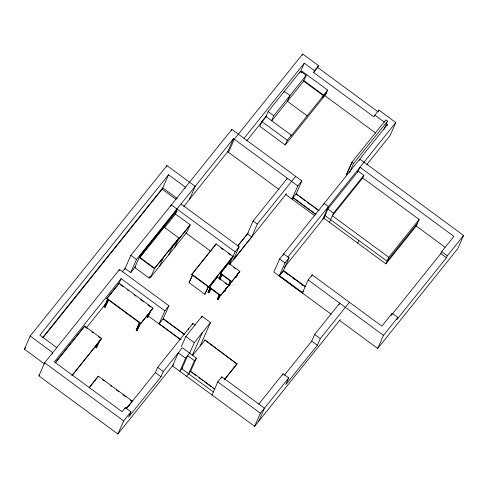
<?xml version="1.0" encoding="UTF-8"?>
<svg xmlns="http://www.w3.org/2000/svg" width="488" height="488" viewBox="0 0 488 488"><rect width="100%" height="100%" fill="white"/><g stroke="black" fill="none" stroke-linecap="round" stroke-linejoin="round"><path stroke-width="0.73" d="M44.53 363.969L24.4 349.152L30.177 336.055L166.963 165.566L195.176 186.337L189.399 199.433M173.673 364.463L117.882 434.003L38.881 375.851L44.658 362.755L119.523 269.443L168.897 305.787L163.12 318.884M52.143 354.044L52.747 352.665L30.177 336.055M55.486 362.688L84.698 326.1L101.626 338.556L71.937 375.742M118.913 270.822L119.523 269.443M106.781 298.748L119.096 283.223L152.958 308.148L152.781 308.538L140.642 323.672L106.781 298.748L118.926 283.619L121.122 278.642L164.852 310.832L159.076 323.928M108.513 300.102L105.018 307.403L104.17 306.781L107.75 298.662M106.219 302.749L104.17 306.781M106.799 301.438L107.665 299.473M166.353 166.945L166.963 165.566M105.018 307.403L108.598 299.284M124.501 269.73L130.851 255.322L231.867 129.418L301.84 180.92L296.064 194.023L297.881 195.359M43.048 337.69L162.199 189.173L168.555 174.765L185.489 187.227L184.879 188.606M96.892 344.022L95.453 347.297L96.295 347.92L99.589 341.069M96.295 347.92L99.473 340.715M122.244 271.95L125.074 268.418L130.717 272.572L136.5 259.476L233.465 138.616L297.796 185.965L292.019 199.067L293.148 197.542L316.12 214.452M164.767 227.42L175.509 214.037L176.949 210.761L176.388 210.346L139.964 255.736L134.767 267.528L149.157 278.117L150.103 276.94M149.157 278.117L149.737 276.812L150.578 277.434L154.623 268.266L139.952 257.463L140.532 256.157L176.949 210.761M170.715 206.259L171.325 204.881L235.088 251.814L229.616 264.228M130.247 400.148L132.065 401.484L132.236 401.093L98.375 376.169L89.798 387.039M139.952 257.463L164.236 227.201L164.81 225.889M175.747 211.792L176.967 209.035M159.686 266.082L163.559 257.31M168.793 254.736L172.661 245.958M139.519 322.391L136.054 330.248L136.902 330.87L140.398 323.568M136.658 329.491L139.836 322.287M136.902 330.87L140.184 323.428M140.642 323.672L152.958 308.148M174.863 247.172L178.907 237.998L164.236 227.201M151.512 309.307L147.626 317.505L146.778 316.883L147.931 314.266M147.626 317.505L150.804 310.301M231.257 130.796L231.867 129.418M175.509 214.037L190.18 224.834L187.002 232.038L150.578 277.434M183.732 206.497L227.689 151.713L233.465 138.616M228.53 152.335L234.313 139.239L302.7 53.997L318.505 65.624L317.694 67.46L313.65 72.505L374.028 116.949L374.839 115.113L378.883 110.068L395.811 122.531L390.034 135.627L366.787 164.609M124.721 408.981L125.3 407.675L130.943 411.823L128.631 417.063L161.01 376.712L163.315 371.472L182.347 347.755L196.444 358.149L190.668 371.252L186.623 376.297M126.636 408.517L127.216 407.212M128.93 405.87L129.503 404.558M117.882 434.003L123.659 420.906L130.943 411.823M191.674 274.616L216.129 243.963L233.057 256.42L208.602 287.078L191.674 274.616L216.129 243.963M208.358 286.974L204.862 294.276L189.063 282.65L192.644 274.531M192.559 275.342L189.063 282.65M265.429 117.687L268.132 111.557L300.51 71.205L306.153 75.359L303.609 81.118L323.361 95.66L290.988 136.012L291.33 135.225L265.936 116.534L261.891 121.573L259.811 126.288L285.206 144.985L325.673 94.544L327.637 90.091L302.243 71.4L301.346 72.517M126.325 408.761L155.367 372.564L157.673 367.324L192.882 323.44L195.139 325.1M283.741 92.689L284.321 91.378L289.964 95.532L287.42 101.297L307.172 115.833M271.584 120.682L273.774 115.705L306.153 75.359M302.096 55.376L302.7 53.997M299.644 73.169L300.218 71.858M300.651 71.468L304.298 63.196L314.455 70.668L313.65 72.505M188.24 329.833L188.838 328.485M181.243 346.858L185.83 336.458L202.02 316.285L210.481 322.513L200.086 346.09M204.862 294.276L208.144 286.834M192.284 324.788L192.882 323.44M209.157 287.462L217.422 276.983L228.707 285.291L228.536 285.681L220.442 295.771L209.157 287.462L217.422 276.983M210.883 288.811L208.834 292.843L207.986 292.221L210.127 287.371M208.882 290.811L210.041 288.188M208.834 292.843L210.859 288.262M220.283 273.591L228.549 263.111L239.84 271.419L239.663 271.81L231.568 281.899L220.283 273.591L227.426 264.691M201.41 317.67L202.02 316.285M222.302 274.286L219.96 278.971L219.118 278.349L221.253 273.506M220.015 276.94L220.881 274.976M219.96 278.971L221.985 274.39M189.673 353.166L185.629 358.21L179.852 371.313L182.683 367.781M228.549 263.111L228.378 263.502L229.567 264.38M228.591 263.819L230.903 258.579M228.933 263.673L231.318 258.256M189.405 353.782L194.297 342.692L210.481 322.513M233.356 259.872L239.138 246.769L181.011 203.99M192.296 355.484L202.392 332.603M220.484 295.008L218.142 299.699L217.3 299.077L219.319 294.49M285.206 144.985L287.286 140.269L291.33 135.225M218.197 297.662L219.35 295.045M218.142 299.699L220.283 294.85M247.337 234.057L253.113 220.96L287.353 178.285L286.749 179.663M220.442 295.771L228.707 285.291M223.974 290.75L224.822 291.373L226.554 287.444M188.642 373.771L194.425 360.675L196.444 358.149M226.957 287.157L224.822 291.373M231.611 281.143L229.275 285.828L228.427 285.206L230.562 280.356M229.323 283.79L230.476 281.173M236.991 363.975L204.942 340.038L236.991 363.975L224.834 379.127M229.275 285.828L231.105 281.674M231.568 281.899L239.84 271.419M251.57 237.174L257.347 224.077L295.636 176.351M235.106 276.879L235.948 277.501L237.686 273.573M238.083 273.286L235.948 277.501M327.637 90.091L323.593 95.136L322.434 97.752L326.484 92.708M212.018 394.987L217.794 381.884L221.839 376.846L264.447 408.2L258.671 421.303M221.229 378.224L221.839 376.846M386.325 123.568L387.533 124.458L279.642 258.933L273.866 272.036L331.114 314.174M283.077 255.273L283.687 253.894L289.048 257.835L283.272 270.938L279.673 275.421M278.66 275.567L302.926 293.428M279.221 275.982L284.998 262.88L289.048 257.835M323.605 204.746L324.203 203.398L328.43 206.509L322.653 219.612M327.869 208.986L323.825 218.154L385.898 263.843L416.252 226.011L419.137 219.466L362.706 177.931L363.865 175.308L358.222 171.154L327.869 208.986L333.511 213.14L329.467 222.308M346.297 174.856L351.848 162.278L385.837 119.914L387.533 121.158L383.739 129.765M346.822 174.088L352.135 162.04M349.451 172.795L353.538 163.529L387.533 121.158M378.346 111.294L378.883 110.068M359.162 160.442L359.766 159.064L463.6 235.49L457.823 248.593L377.694 348.462L339.697 320.494M302.359 293.007L308.135 279.911L312.186 274.866L381.878 326.161L392.193 313.302L397.836 317.456L396.97 319.42L446.459 257.743L447.325 255.779L463.6 235.49M311.588 276.22L312.186 274.866M357.521 172.74L359.955 167.225L453.907 236.381L441.683 251.625L440.81 253.589L391.327 315.266L392.193 313.302M386.923 125.837L387.533 124.458M185.629 358.21L178.291 352.812L172.514 365.909L254.62 426.347L260.397 413.245L288.725 377.938L283.083 373.784L258.805 404.052M282.491 375.12L283.083 373.784M288.725 377.938L285.779 384.617L317.346 345.278L320.293 338.599L349.426 302.279M284.376 375.18L311.704 341.124L314.65 334.445L339.74 303.17L339.13 304.549M357.686 243.073L358.839 240.456M385.898 263.843L388.79 257.292L419.137 219.466M377.694 348.462L383.47 335.36L397.836 317.456M24.4 349.152L25.827 347.371M168.555 174.765L39.87 335.165L56.797 347.621M42.669 337.568L162.779 187.868L177.29 198.549M38.881 375.851L39.833 374.668M121.122 278.642L54.345 361.864L122.061 411.707L125.3 407.675M55.181 362.889L84.698 326.1M86.724 327.405L106.28 303.036M107.708 301.249L108.665 300.059M130.717 272.572L135.481 266.637M244 138.348L304.298 63.196M246.769 140.794L266.71 115.943M271.712 120.878L303.609 81.118M154.623 268.266L178.907 237.998M178.73 238.394L154.452 268.656L139.214 257.444M178.041 239.968L190.18 224.834M171.794 247.922L190.009 225.224M314.455 70.668L318.505 65.624M72.108 375.351L101.626 338.556M89.042 387.808L98.375 376.169M146.778 316.883L147.382 316.126L148.23 316.749M164.852 310.832L168.897 305.787M237.644 246.019L247.453 233.795L251.686 236.912L233.471 259.61M237.998 245.696L248.288 232.874M235.088 251.814L239.138 246.769M208.602 287.078L232.886 256.816M229.763 264.356L286.548 193.577M207.986 292.221L208.596 291.464M219.118 278.349L219.722 277.593M297.796 185.965L301.84 180.92M292.135 198.805L296.179 193.76L319.158 210.67M126.166 408.657L132.236 401.093M217.3 299.077L217.904 298.314M228.427 285.206L229.037 284.449M192.467 355.587L204.942 340.038M287.92 257.005L395.811 122.531M325.929 214.354L324.978 215.531L387.051 261.22L417.405 223.394M284.046 267.735L324.77 216.971M279.337 275.72L283.443 270.541L305.36 286.676M333.511 213.14L363.865 175.308M362.706 177.931L332.358 215.757L388.79 257.292M224.48 379.45L237.107 363.712M303.432 291.495L302.536 292.617L279.398 275.586M254.62 426.347L340.325 319.524M317.694 67.46L378.072 111.904M374.839 115.113L384.514 122.232M324.227 95.215L375.638 133.053M303.841 80.593L323.593 95.136M351.848 162.278L353.538 163.529M268.132 111.557L273.774 115.705M415.794 225.682L445.08 247.233M441.683 251.625L447.325 255.779M261.891 121.573L287.286 140.269M440.81 253.589L446.459 257.743M299.089 196.243L305.134 200.696M306.946 202.032L312.387 206.034M313.601 206.924L318.438 210.487M293.032 197.805L315.4 214.269M227.689 151.713L279.13 189.576M285.809 194.499L314.961 215.952M253.113 220.96L257.347 224.077M279.642 258.933L284.998 262.88M308.135 279.911L383.47 335.36M283.388 270.675L305.305 286.81M284.486 271.834L288.164 274.543M292.404 277.66L295.447 279.899M299.693 283.022L302.755 285.279M162.199 189.173L176.107 199.409M220.789 247.916L223.211 249.691M228.049 253.254L230.464 255.035M233.721 267.442L235.509 268.754M185.775 232.874L210.346 250.954M314.65 334.445L320.293 338.599M220.46 273.201L231.745 281.509M311.704 341.124L317.346 345.278M219.624 279.124L220.814 279.996M224.974 283.058L226.755 284.37M209.328 287.072L220.613 295.374M191.845 274.226L208.779 286.682M212.066 289.146L215.69 291.818M139.964 255.736L140.532 256.157M130.851 255.322L136.5 259.476M120.133 284.51L123.153 286.731M127.386 289.848L128.6 290.738M134.041 294.746L135.853 296.076M140.69 299.638L143.71 301.865M147.943 304.982L150.969 307.202M184.824 334.512L163.236 318.621L159.192 323.666L180.774 339.556M163.346 319.048L169.116 323.3M169.47 323.556L184.165 334.371M185.83 336.458L194.297 342.692M148.145 315.882L180.06 339.373M194.425 360.675L187.648 355.691L181.871 368.788L213.433 392.016M106.957 298.357L140.812 323.276M217.794 381.884L260.397 413.245M190.668 371.252L214.854 389.052M191.668 372.338L195.92 375.461M198.951 377.694L203.203 380.823M204.417 381.72L211.09 386.63M212.914 387.972L214.732 389.308M157.673 367.324L163.315 371.472M155.367 372.564L161.01 376.712M84.528 326.49L87.547 328.717M91.781 331.834L92.988 332.718M98.43 336.726L100.247 338.062M96.057 346.541L96.905 347.163M102.437 379.676L104.249 381.012M110.294 385.465L111.508 386.356M116.345 389.912L118.761 391.693M122.994 394.81L126.014 397.037M44.658 362.755L123.659 420.906"/></g></svg>
